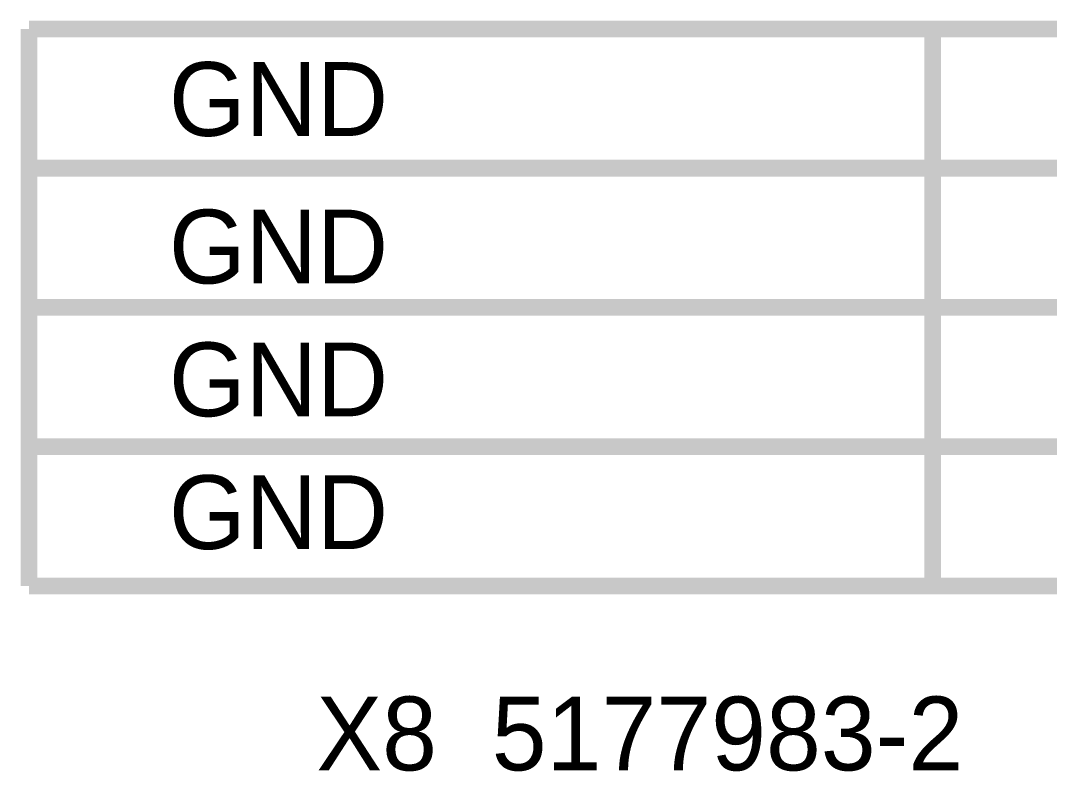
# Model space of a CAD drawing. Header units: millimetres. Extents: x 0 to 420, y 0 to 297.
# Drawn here: x 318.56 to 337.04, y 82.91 to 96.39 of the extents above; entities that cross this region are included whole.
import ezdxf

# ---------------------------------------------------------------- set-up
doc = ezdxf.new("R2010")
doc.units = ezdxf.units.MM
doc.layers.add('Sheet', color=255, linetype='Continuous')

msp = doc.modelspace()

# ---------------------------------------------------------------- linework, layer by layer
at = {"layer": 'Sheet', "const_width": 0.3}
for points in [[(343.7, 96.24), (318.707, 96.24)], [(318.707, 96.24), (318.707, 93.74)], [(334.944, 96.24), (334.944, 93.74)], [(343.7, 93.74), (318.707, 93.74)], [(318.707, 93.74), (318.707, 91.239)], [(318.707, 93.74), (343.7, 93.74)], [(334.944, 93.74), (334.944, 91.239)], [(343.7, 91.239), (318.707, 91.239)], [(318.707, 91.239), (318.707, 88.739)], [(318.707, 91.239), (343.7, 91.239)], [(334.944, 91.239), (334.944, 88.739)], [(318.707, 88.739), (343.7, 88.739)], [(343.7, 88.739), (318.707, 88.739)], [(318.707, 88.739), (318.707, 86.239)], [(334.944, 88.739), (334.944, 86.239)], [(318.707, 86.239), (343.7, 86.239)]]:
    msp.add_lwpolyline(points, dxfattribs=at)

# ---------------------------------------------------------------- texts
at = {"layer": 'Sheet'}
for s, height, p in [('GND', 1.3247, (321.223, 94.319)), ('GND', 1.3247, (321.223, 91.67)), ('GND', 1.3247, (321.223, 89.285)), ('GND', 1.3247, (321.223, 86.901)), ('X8  5177983-2', 1.32471, (323.871, 82.927))]:
    msp.add_text(s, height=height, dxfattribs=at).set_placement(p)

doc.saveas('drawing.dxf')
